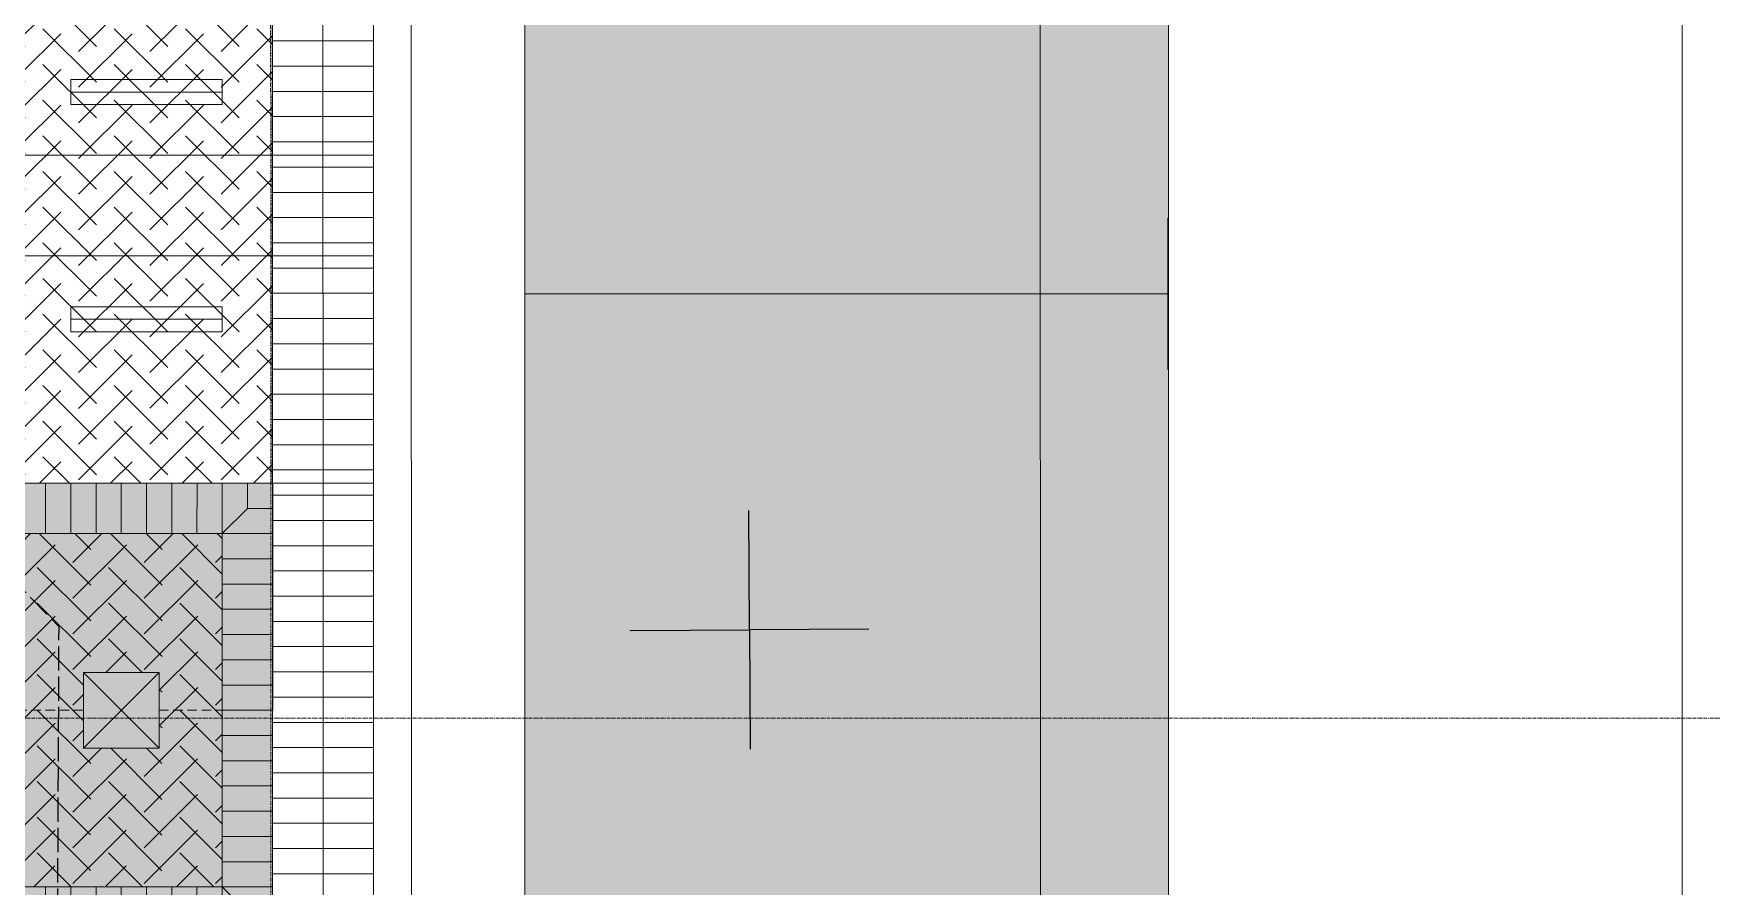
# Model space of a CAD drawing. Header units: inches. Extents: x 3268 to 7018, y 976 to 6708.
# Drawn here: x 6143 to 6409, y 2212.5 to 2347.7 of the extents above; entities that cross this region are included whole.
import ezdxf

# ---------------------------------------------------------------- set-up
doc = ezdxf.new("R2010")
doc.units = ezdxf.units.IN
doc.header["$MEASUREMENT"] = 0
for name, pattern in [('Double Dash 3_8_', [0.9999999999999999, 0.3749999999999999, -0.125, 0.125, -0.125, 0.125, -0.125]), ('Grid Line 1_2_', [0.8749999999999999, 0.4999999999999999, -0.125, 0.125, -0.125]), ('IMPORT-DASHED4', [2.25, 1.5, -0.7499999999999998]), ('IMPORT-EASEMENT2', [4.799999999999999, 3.839999999999999, -0.9599999999999999])]:
    doc.linetypes.add(name, pattern=pattern)
for name, color, linetype, lineweight in [('0-landscaping', 1, 'Continuous', 25), ('C-ANNO-5FT-PED-ZONE', 130, 'Continuous', 25), ('C-CURB-BACK', 40, 'Continuous', 13), ('C-CURB-FACE', 80, 'Continuous', 13), ('C-CURB-GUTR', 22, 'Continuous', 15), ('C-PRKG-MRKG', 130, 'Continuous', 25), ('C-PROP-LINE', 91, 'Double Dash 3_8_', 9), ('L-DROPOFF STUDIES-2', 120, 'Continuous', 15), ('L-MASK', 245, 'Continuous', 35), ('L-PVMT-ASPH', 140, 'Continuous', 15), ('L-PVMT-ASPH-HATC', 252, 'Continuous', 15), ('L-PVMT-BRCK-HATC', 252, 'Continuous', 15), ('L-PVMT-BRICK', 20, 'Continuous', 13), ('L-SITE-BIKE', 2, 'Continuous', 15), ('L-SITE-TREE-GRAT', 250, 'Continuous', 13), ('S-GRID', 1, 'Continuous', 9), ('site_dwg', 8, 'Continuous', 9)]:
    doc.layers.add(name, color=color, linetype=linetype, lineweight=lineweight)
doc.layers.add('NPLT', color=200, linetype='Continuous', lineweight=13, plot=False)

# ---------------------------------------------------------------- blocks, each defined once
blk = doc.blocks.new('site_dwg_dec1-V202-Overall Retail Plan Opt 2')
at = {"layer": '0-landscaping', "color": 213, "flags": 128}
for points in [[(-9.471346453594377, 8.319387126080981), (0, 0), (8.319387121136968, 9.471346451995485)], [(9.471346454440207, -8.31938712430201), (0, 0), (-8.319387122217448, -9.471346449256087)]]:
    blk.add_lwpolyline(points, dxfattribs=at)
blk = doc.blocks.new('site_dwg_b1-12649367-Overall Retail Plan Opt 2')
at = {"layer": 'L-PVMT-BRCK-HATC', "color": 53}
blk.add_line((0, -7.990953345783054), (0, 0), dxfattribs=at)
blk = doc.blocks.new('site_dwg_b2-12649368-Overall Retail Plan Opt 2')
at = {"layer": 'L-PVMT-BRCK-HATC', "color": 53}
blk.add_line((0, 0), (0, 7.990953347180038), dxfattribs=at)
blk = doc.blocks.new('site_dwg_bike-V275-Overall Retail Plan Opt 2')
at = {"layer": 'L-SITE-BIKE', "color": 53, "flags": 128}
blk.add_lwpolyline([(-24.00000000279396, -1.980000000447035), (0, -1.980000000447035), (0, 1.979999999050051), (-24.00000000279396, 1.979999999050051)], close=True, dxfattribs=at)
at = {"layer": 'NPLT', "color": 253}
for p, q in [((7.991948340143153, 25.979999999048), (-31.94235251938039, 25.97999999904732)), ((0, 0), (-24, 0)), ((-48.00000000000545, -25.98000000044976), (-31.95606501787938, -25.98000000044908)), ((-31.95606501787938, -25.98000000044908), (7.996681009771463, -25.98000000044976))]:
    blk.add_line(p, q, dxfattribs=at)
at = {"layer": 'NPLT', "color": 253, "flags": 128}
for points in [[(-31.94235251938039, 25.97999999904732), (-48.00000000838804, 25.979999999048), (-48.00000000838735, -25.98000000044908)], [(7.996681009771463, -25.98000000044976), (24.00000000278851, -25.98000000044908), (24.00000000278783, 25.979999999048), (7.991948340143153, 25.979999999048)]]:
    blk.add_lwpolyline(points, dxfattribs=at)
blk = doc.blocks.new('site_dwg_bike-V276-Overall Retail Plan Opt 2')
at = {"layer": 'L-SITE-BIKE', "color": 53, "flags": 128}
blk.add_lwpolyline([(-24.00000000279396, -1.980000000447035), (0, -1.980000000447035), (0, 1.979999999050051), (-24.00000000279396, 1.979999999050051)], close=True, dxfattribs=at)
at = {"layer": 'NPLT', "color": 253}
for p, q in [((7.995227332437479, 25.979999999048), (-31.951853088186, 25.979999999048)), ((0, 0), (-24, 0)), ((-48.00000000000545, -25.98000000044908), (-31.96556559029954, -25.98000000044976)), ((-31.96556559029954, -25.98000000044976), (7.999960002066472, -25.98000000044976))]:
    blk.add_line(p, q, dxfattribs=at)
at = {"layer": 'NPLT', "color": 253, "flags": 128}
for points in [[(-31.951853088186, 25.979999999048), (-48.00000000838735, 25.97999999904732), (-48.00000000838735, -25.98000000044908)], [(7.999960002066472, -25.98000000044976), (24.00000000278851, -25.98000000044976), (24.00000000278783, 25.97999999904732), (7.995227332437479, 25.979999999048)]]:
    blk.add_lwpolyline(points, dxfattribs=at)
blk = doc.blocks.new('site_dwg_tree_grate_pvr-V279-Overall Retail Plan Opt 2')
at = {"layer": 'L-MASK', "lineweight": 15}
blk.add_hatch(color=10, dxfattribs=at).paths.add_polyline_path([(-35.99999999999931, -4.774847184307872e-12), (36.00000000000136, 0.0657132932406057), (36.00000000000068, 47.99999999999454), (-35.99999999999863, 47.99999999999522), (-35.99999999999931, 0.00646107884608682)])
at = {"layer": 'L-PVMT-BRCK-HATC'}
h = blk.add_hatch(dxfattribs=at)
h.set_pattern_fill('FP_230', color=53, style=0, pattern_type=2)
h.set_pattern_definition([(135, (-28, 40), (-5.654025822367634, 4.440892098500626e-16), [11.995, -3.998]), (225, (-30.827, 42.827), (-5.654025822367634, -4.440892098500626e-16), [11.995, -3.998])])
h.paths.add_polyline_path([(-27.99999999627402, 8.000000000926546), (28.00000000186401, 8.000000000925864), (28.00000000186332, 39.99999999906321), (-28.00000000186196, 39.9999999990639)])
h.paths.add_polyline_path([(-6.000000005587252, 17.99999999999522), (-5.999999999998635, 29.99999999999522), (6.000000000000681, 29.99999999999454), (6.000000000000681, 17.99999999999522)])
at = {"layer": 'L-PVMT-BRCK-HATC', "color": 53}
for p, q in [((-24, 40.00000000186264), (-24, 47.99999999999999)), ((-19.99999999813735, 40.00000000046565), (-19.99999999813735, 47.99999999999999)), ((-16.00000000186264, 40.00000000046565), (-16.00000000186264, 47.99999999999999)), ((-12, 40.00000000046565), (-12, 47.99999999999999)), ((-7.999999998137354, 39.99999999906867), (-7.999999998137354, 47.99999999999999)), ((-4.000000001862644, 40.00000000046565), (-4.000000001862644, 47.99999999999999)), ((0, 39.99999999906867), (0, 47.99999999999999)), ((4.000000001862644, 40.00000000046565), (4.000000001862644, 47.99999999999999)), ((7.999999998137354, 39.99999999906867), (7.999999998137354, 47.99999999999999)), ((12, 40.00000000186264), (12, 47.99999999999999)), ((15.99999999627471, 39.99999999906867), (15.99999999627471, 47.99999999999999)), ((20.00000000372529, 40.00000000186264), (20.00000000372529, 47.99999999999999)), ((24, 39.99999999906867), (24, 47.99999999999999)), ((31.99999999813735, 44.00000000093132), (28.00000000186264, 40.00000000186264)), ((-28.00000001303851, 36.00000000139698), (-36.00000001117586, 36.00000000139698)), ((28.00000000186264, 35.99999999999999), (35.99050116064015, 35.99999999999999)), ((-28.00000001303851, 31.99999999953434), (-36.00000001117586, 31.99999999953434)), ((27.99999999627471, 32.00000000093132), (35.99155851730152, 32.00000000093132)), ((-28.00000001303851, 28.00000000046566), (-36.00000001117586, 28.00000000046566)), ((28.00000000186264, 28.00000000046566), (35.99261587396417, 28.00000000046566)), ((-28.00000001303851, 24), (-36.00000001117586, 24)), ((27.99999999627471, 24), (35.99367323062554, 24)), ((-28.00000001303851, 20.00000000093132), (-36.00000001117586, 20.00000000093132)), ((28.00000000186264, 20.00000000093132), (35.99473058728755, 20.00000000093132)), ((-28.00000001303851, 16.00000000046566), (-36.00000001117586, 16.00000000046566)), ((27.99999999627471, 15.99999999906868), (35.99578794394956, 15.99999999906868)), ((-28.00000001303851, 12), (-36.0000000167638, 12)), ((28.00000000186264, 12.00000000139698), (35.99684530061093, 12.00000000139698)), ((-24, 8.00000000093132), (-24, 0)), ((-19.99999999813735, 8.00000000093132), (-19.99999999813735, 0)), ((-16.00000000186264, 8.00000000093132), (-16.00000000186264, 0)), ((-12, 8.00000000093132), (-12, 0)), ((-7.999999998137354, 8.00000000093132), (-7.999999998137354, 0)), ((-4.000000001862644, 8.00000000093132), (-4.000000001862644, 0)), ((0, 8.00000000093132), (0, 0)), ((4.000000001862644, 8.00000000093132), (4.000000001862644, 0)), ((7.999999998137354, 8.00000000093132), (7.999999998137354, 0)), ((12, 8.00000000093132), (12, 0)), ((16.00000000186264, 8.00000000093132), (16.00000000186264, 0)), ((20.00000000372529, 8.00000000093132), (20.00000000372529, 0)), ((24, 7.999999999534338), (24, 0)), ((31.99999999254942, 3.999999987892806), (27.99999999068677, 7.999999991152435))]:
    blk.add_line(p, q, dxfattribs=at)
at = {"layer": 'L-PVMT-BRCK-HATC', "color": 53, "flags": 128}
for points in [[(-36.00000001117586, 44.00000000093132), (-32.00000001490115, 44.00000000093132), (-32.00000001490115, 47.99999999999999)], [(35.98944380406282, 40.00000000046088), (28.00000000186401, 40.00000000046088), (28.00000000186401, 48.0000000013922)], [(31.99999999813735, 47.99999999999999), (31.99999999813735, 44.00000000093132), (35.99999999999999, 44.00000000093132)], [(-32.00000001490115, 43.99999999953433), (-28.00000001303851, 40.00000000046565), (-36.00000001117586, 40.00000000046565)], [(35.99790265727392, 7.999999999528881), (28.00000000186332, 7.999999999528881), (28.00000000186332, 39.99999999906321), (-28.00000000186196, 39.9999999990639), (-28.00000000186128, 8.000000000927228), (28.00000000186401, 8.000000000925864), (28.00000000186332, -5.456968210637569e-12)], [(-32.00000000372528, 3.999999987892806), (-28.00000001303851, 8.00000000093132), (-36.00000001117586, 8.00000000093132)], [(-36.00000000558793, 3.999999987892806), (-32.00000000372528, 3.999999987892806), (-32.00000000372528, 0)], [(35.9989600139404, 3.999999985093381), (31.9999999925501, 3.999999985094064), (31.99999999255078, -1.257762960449327e-08)]]:
    blk.add_lwpolyline(points, dxfattribs=at)
for points in [[(-28.00000001303851, 47.99999999999999), (-28.00000001303851, 39.99999999906867)], [(-28.00000000745058, 0), (-28.00000000745058, 8.00000000093132)]]:
    blk.add_lwpolyline(points, close=True, dxfattribs=at)
at = {"layer": 'L-SITE-TREE-GRAT', "color": 253, "linetype": 'IMPORT-DASHED4'}
for p, q in [((0, 30), (0, 47.99999999860301)), ((36.00000000000136, 0.06569903631566375), (36.00000000000068, 39.99801013555042)), ((0, 18), (0, 0))]:
    blk.add_line(p, q, dxfattribs=at)
at = {"layer": 'L-SITE-TREE-GRAT', "color": 253}
blk.add_line((36.00000000000068, 39.99801013555042), (36.00000000000136, 0.06569903631566375), dxfattribs=at)
at = {"layer": 'L-SITE-TREE-GRAT', "color": 253, "linetype": 'IMPORT-DASHED4', "flags": 128}
blk.add_lwpolyline([(36.00000000000068, 39.99801013555042), (36.00000000000068, 47.99999999999454), (-35.99999999999863, 47.99999999999522), (-35.99999999999931, -4.774847184307872e-12), (36.00000000000136, -5.456968210637569e-12)], dxfattribs=at)
at = {"layer": 'L-SITE-TREE-GRAT', "color": 253, "flags": 128}
for points in [[(-35.99999999999863, 47.99999999999522), (36.00000000000068, 47.99999999999454), (36.00000000000068, 39.99801013555042)], [(36.00000000000136, -5.456968210637569e-12), (-35.99999999999931, -4.774847184307872e-12), (-35.99999999999863, 47.99999999999522)]]:
    blk.add_lwpolyline(points, dxfattribs=at)
blk.add_lwpolyline([(-6.000000005587935, 18), (5.999999999999999, 18), (5.999999999999999, 30), (-5.999999999999999, 30)], close=True, dxfattribs=at)
at = {"layer": 'NPLT', "color": 253}
for p, q in [((5.999999999999999, 30), (-6.000000005587935, 18)), ((-5.999999999999999, 30), (5.999999999999999, 18))]:
    blk.add_line(p, q, dxfattribs=at)
blk = doc.blocks.new('site_dwg-12440225-Overall Retail Plan Opt 2')
at = {"layer": 'L-PVMT-ASPH-HATC'}
blk.add_hatch(color=10, dxfattribs=at).paths.add_polyline_path([(24341044.38327832, 9814528.964547046), (24341093.65761111, 9815268.53663036), (24340984.99516852, 9815173.432731636), (24340949.35079796, 9814637.545389945)])
at = {"layer": 'L-PVMT-BRCK-HATC'}
h = blk.add_hatch(dxfattribs=at)
h.set_pattern_fill('FP_243', color=53, style=0, pattern_type=2)
h.set_pattern_definition([(221.193, (24341317.041, 9814247.679), (-0.3754035922997248, -5.641549445222338), [11.995, -3.998]), (311.193, (24341314.032, 9814245.046), (-0.375403592299723, -5.641549445222338), [11.995, -3.998])])
h.paths.add_polyline_path([(24340885.37561889, 9814880.85149119), (24340925.22180828, 9814878.200156435), (24340939.35290596, 9815089.728512174), (24340899.43232645, 9815092.395396294), (24340889.52870671, 9814943.352643183)])
at = {"layer": 'C-ANNO-5FT-PED-ZONE', "color": 213, "linetype": 'IMPORT-EASEMENT2', "flags": 128}
blk.add_lwpolyline([(24340893.31874154, 9815000.390094232), (24340875.24280314, 9814969.680232948), (24340869.40288803, 9814881.91431137), (24340889.92706264, 9814857.796588449), (24340874.40430799, 9814639.745099468), (24340880.50876207, 9814572.944626614), (24340840.03109242, 9813977.31996076), (24340325.92286136, 9814012.25790799), (24339613.96231484, 9814511.489359668), (24339580.94692304, 9814548.810405312), (24339508.80653985, 9814598.827990033), (24339413.85344962, 9814637.871009542), (24339307.74243177, 9814712.276758194), (24339284.12095693, 9814757.44003944), (24339211.89866129, 9814807.648620464), (24339161.49360283, 9814806.779157344), (24339151.81188077, 9814813.668659829), (24339093.9211708, 9814868.606214345), (24338859.11244131, 9815028.344299465), (24338618.62753263, 9815197.47491178), (24338556.48951734, 9815235.566259611)], dxfattribs=at)
at = {"layer": 'C-CURB-BACK', "color": 253, "flags": 128}
blk.add_lwpolyline([(24340996.12450985, 9814165.186093872), (24341019.78126821, 9814520.638449151), (24340924.74483489, 9814629.223808587), (24340961.72718171, 9815184.960962709), (24341070.27419435, 9815279.963834476)], dxfattribs=at)
at = {"layer": 'C-CURB-FACE', "color": 253, "flags": 128}
blk.add_lwpolyline([(24341002.11127121, 9814164.787736772), (24341025.92797948, 9814522.720225098), (24340930.89549913, 9814631.301067997), (24340967.54412166, 9815182.079644024), (24341076.17811927, 9815277.158647047), (24341116.89429274, 9815889.066939488), (24341021.81690816, 9815997.699088382), (24341058.66957467, 9816551.544166595), (24341167.38297264, 9816646.692660913), (24341221.2410353, 9817456.10553909), (24341126.16705172, 9817564.733802143), (24341144.50180949, 9817840.280086655), (24341252.99566881, 9817935.236436944), (24341272.95727364, 9818235.232003246)], dxfattribs=at)
at = {"layer": 'C-CURB-GUTR', "color": 53, "flags": 128}
blk.add_lwpolyline([(24341290.91755772, 9818234.03693194), (24341270.46093816, 9817926.60197239), (24341161.96707873, 9817831.645622002), (24341144.59125368, 9817571.013654312), (24341239.66204259, 9817462.389041374), (24341184.84824198, 9816638.058196282), (24341076.134844, 9816542.909701958), (24341040.272207, 9816003.943410328), (24341135.34959158, 9815895.311261427), (24341093.64338862, 9815268.524182511), (24340985.00939101, 9815173.445179485), (24340949.35079795, 9814637.545389948), (24341044.38327831, 9814528.964547042), (24341020.0715553, 9814163.592665464)], dxfattribs=at)
at = {"layer": 'C-PRKG-MRKG', "color": 213}
for p, q in [((24341068.15843887, 9814886.751425933), (24341069.75186727, 9814910.698471384)), ((24340967.18020991, 9814905.497019393), (24341068.95515308, 9814898.724948654))]:
    blk.add_line(p, q, dxfattribs=at)
at = {"layer": 'L-DROPOFF STUDIES-2', "color": 131}
blk.add_line((24341113.15014594, 9814335.232218469), (24341304.9774889, 9817218.134365832), dxfattribs=at)
at = {"layer": 'L-DROPOFF STUDIES-2', "color": 131, "flags": 128}
blk.add_lwpolyline([(24341101.9320885, 9814166.640184939), (24341109.54838987, 9814281.102759559), (24341014.96431977, 9814389.17126409), (24341198.68751569, 9817169.29961211), (24341308.09989649, 9817265.059874013), (24341320.6474603, 9817444.622004325), (24341237.59077942, 9817733.215844031)], dxfattribs=at)
at = {"layer": 'L-PVMT-ASPH', "color": 53}
blk.add_line((24341093.64426242, 9815268.5249843), (24341043.39248896, 9814514.086671058), dxfattribs=at)
at = {"layer": 'L-PVMT-BRCK-HATC', "color": 53, "flags": 128}
blk.add_lwpolyline([(24340899.43232645, 9815092.395396272), (24340939.35290596, 9815089.728512174), (24340925.22180828, 9814878.200156435), (24340885.37561889, 9814880.85149119), (24340899.43232645, 9815092.395396294)], dxfattribs=at)
at = {"layer": 'L-PVMT-BRICK', "color": 253, "flags": 128}
for points in [[(24340996.23584811, 9814407.849159349), (24341003.37655814, 9814515.08794076), (24340908.34010612, 9814623.673321549), (24340946.20790308, 9815192.747086309), (24341054.75702199, 9815287.751801524), (24341094.25579284, 9815881.407237887), (24340999.25292033, 9815989.954251857), (24341037.33064584, 9816562.210287202), (24341145.88132598, 9816657.216368398)], [(24341011.54930536, 9814517.897023834), (24340916.54247037, 9814626.44856522), (24340953.96650092, 9815188.853112977), (24341062.51560818, 9815283.857817996)]]:
    blk.add_lwpolyline(points, dxfattribs=at)
at = {"xscale": 1.5, "yscale": 1.5, "zscale": 1.5, "rotation": 37.81158375857705}
blk.add_blockref('site_dwg_dec1-V202-Overall Retail Plan Opt 2', (24340999.18217026, 9814849.959616816), dxfattribs=at)
for name, p, rotation in [('site_dwg_bike-V276-Overall Retail Plan Opt 2', (24340897.46496234, 9814942.164127836), 176.1931696308301), ('site_dwg_b2-12649368-Overall Retail Plan Opt 2', (24340937.91222586, 9814947.591070043), 86.19298513727485), ('site_dwg_b1-12649367-Overall Retail Plan Opt 2', (24340937.91222586, 9814947.591070043), 86.19298513727485), ('site_dwg_b2-12649368-Overall Retail Plan Opt 2', (24340937.64664161, 9814943.599896656), 86.19298513727485), ('site_dwg_b1-12649367-Overall Retail Plan Opt 2', (24340937.64664161, 9814943.599896656), 86.19298513727485), ('site_dwg_b2-12649368-Overall Retail Plan Opt 2', (24340937.38105736, 9814939.60872327), 86.19298513727485), ('site_dwg_b1-12649367-Overall Retail Plan Opt 2', (24340937.38105736, 9814939.60872327), 86.19298513727485), ('site_dwg_bike-V275-Overall Retail Plan Opt 2', (24340895.07481973, 9814906.243559664), 176.1931696308301), ('site_dwg_b2-12649368-Overall Retail Plan Opt 2', (24340937.11547311, 9814935.617549883), 86.19298513727485), ('site_dwg_b1-12649367-Overall Retail Plan Opt 2', (24340937.11547311, 9814935.617549883), 86.19298513727485), ('site_dwg_b2-12649368-Overall Retail Plan Opt 2', (24340936.84988885, 9814931.626376495), 86.19298513727485), ('site_dwg_b1-12649367-Overall Retail Plan Opt 2', (24340936.84988885, 9814931.626376495), 86.19298513727485), ('site_dwg_b2-12649368-Overall Retail Plan Opt 2', (24340936.5843046, 9814927.635203108), 86.19298513727485), ('site_dwg_b1-12649367-Overall Retail Plan Opt 2', (24340936.5843046, 9814927.635203108), 86.19298513727485), ('site_dwg_b2-12649368-Overall Retail Plan Opt 2', (24340936.31872035, 9814923.644029722), 86.19298513727485), ('site_dwg_b1-12649367-Overall Retail Plan Opt 2', (24340936.31872035, 9814923.644029722), 86.19298513727485), ('site_dwg_b2-12649368-Overall Retail Plan Opt 2', (24340936.0531361, 9814919.652856335), 86.19298513727485), ('site_dwg_b1-12649367-Overall Retail Plan Opt 2', (24340936.0531361, 9814919.652856335), 86.19298513727485), ('site_dwg_b2-12649368-Overall Retail Plan Opt 2', (24340935.78755184, 9814915.661682948), 86.19298513727485), ('site_dwg_b1-12649367-Overall Retail Plan Opt 2', (24340935.78755184, 9814915.661682948), 86.19298513727485), ('site_dwg_b2-12649368-Overall Retail Plan Opt 2', (24340935.52196759, 9814911.670509562), 86.19298513727485), ('site_dwg_b1-12649367-Overall Retail Plan Opt 2', (24340935.52196759, 9814911.670509562), 86.19298513727485), ('site_dwg_b2-12649368-Overall Retail Plan Opt 2', (24340935.25638334, 9814907.679336175), 86.19298513727485), ('site_dwg_b1-12649367-Overall Retail Plan Opt 2', (24340935.25638334, 9814907.679336175), 86.19298513727485), ('site_dwg_b2-12649368-Overall Retail Plan Opt 2', (24340934.99079908, 9814903.688162787), 86.19298513727485), ('site_dwg_b1-12649367-Overall Retail Plan Opt 2', (24340934.99079908, 9814903.688162787), 86.19298513727485), ('site_dwg_b2-12649368-Overall Retail Plan Opt 2', (24340934.72521483, 9814899.6969894), 86.19298513727485), ('site_dwg_b1-12649367-Overall Retail Plan Opt 2', (24340934.72521483, 9814899.6969894), 86.19298513727485), ('site_dwg_b2-12649368-Overall Retail Plan Opt 2', (24340934.45963058, 9814895.705816014), 86.19298513727485), ('site_dwg_b1-12649367-Overall Retail Plan Opt 2', (24340934.45963058, 9814895.705816014), 86.19298513727485), ('site_dwg_b2-12649368-Overall Retail Plan Opt 2', (24340934.19404633, 9814891.714642627), 86.19298513727485), ('site_dwg_b1-12649367-Overall Retail Plan Opt 2', (24340934.19404633, 9814891.714642627), 86.19298513727485), ('site_dwg_b2-12649368-Overall Retail Plan Opt 2', (24340933.92846207, 9814887.723469239), 86.19298513727485), ('site_dwg_b1-12649367-Overall Retail Plan Opt 2', (24340933.92846207, 9814887.723469239), 86.19298513727485), ('site_dwg_b2-12649368-Overall Retail Plan Opt 2', (24340933.66287782, 9814883.732295852), 86.19298513727485), ('site_dwg_b1-12649367-Overall Retail Plan Opt 2', (24340933.66287782, 9814883.732295852), 86.19298513727485), ('site_dwg_tree_grate_pvr-V279-Overall Retail Plan Opt 2', (24340922.88773906, 9814842.275841026), 86.17804898976385), ('site_dwg_b2-12649368-Overall Retail Plan Opt 2', (24340933.39729357, 9814879.741122466), 86.19298513727485), ('site_dwg_b1-12649367-Overall Retail Plan Opt 2', (24340933.39729357, 9814879.741122466), 86.19298513727485), ('site_dwg_b2-12649368-Overall Retail Plan Opt 2', (24340933.13170931, 9814875.749949079), 86.19298513727485), ('site_dwg_b1-12649367-Overall Retail Plan Opt 2', (24340933.13170931, 9814875.749949079), 86.19298513727485), ('site_dwg_b2-12649368-Overall Retail Plan Opt 2', (24340932.86612506, 9814871.75877569), 86.19298513727485), ('site_dwg_b1-12649367-Overall Retail Plan Opt 2', (24340932.86612506, 9814871.75877569), 86.19298513727485), ('site_dwg_b2-12649368-Overall Retail Plan Opt 2', (24340932.60054081, 9814867.767602304), 86.19298513727485), ('site_dwg_b1-12649367-Overall Retail Plan Opt 2', (24340932.60054081, 9814867.767602304), 86.19298513727485), ('site_dwg_b2-12649368-Overall Retail Plan Opt 2', (24340932.33495656, 9814863.776428917), 86.19298513727485), ('site_dwg_b1-12649367-Overall Retail Plan Opt 2', (24340932.33495656, 9814863.776428917), 86.19298513727485), ('site_dwg_b2-12649368-Overall Retail Plan Opt 2', (24340932.0693723, 9814859.78525553), 86.19298513727485), ('site_dwg_b1-12649367-Overall Retail Plan Opt 2', (24340932.0693723, 9814859.78525553), 86.19298513727485), ('site_dwg_b2-12649368-Overall Retail Plan Opt 2', (24340931.80378805, 9814855.794082142), 86.19298513727485), ('site_dwg_b1-12649367-Overall Retail Plan Opt 2', (24340931.80378805, 9814855.794082142), 86.19298513727485), ('site_dwg_b2-12649368-Overall Retail Plan Opt 2', (24340931.5382038, 9814851.802908758), 86.19298513727485), ('site_dwg_b1-12649367-Overall Retail Plan Opt 2', (24340931.5382038, 9814851.802908758), 86.19298513727485), ('site_dwg_b2-12649368-Overall Retail Plan Opt 2', (24340931.27261955, 9814847.811735371), 86.19298513727485), ('site_dwg_b1-12649367-Overall Retail Plan Opt 2', (24340931.27261955, 9814847.811735371), 86.19298513727485), ('site_dwg_b2-12649368-Overall Retail Plan Opt 2', (24340931.00703529, 9814843.820561983), 86.19298513727485), ('site_dwg_b1-12649367-Overall Retail Plan Opt 2', (24340931.00703529, 9814843.820561983), 86.19298513727485), ('site_dwg_b2-12649368-Overall Retail Plan Opt 2', (24340930.74145104, 9814839.829388596), 86.19298513727485), ('site_dwg_b1-12649367-Overall Retail Plan Opt 2', (24340930.74145104, 9814839.829388596), 86.19298513727485), ('site_dwg_b2-12649368-Overall Retail Plan Opt 2', (24340930.47586679, 9814835.83821521), 86.19298513727485), ('site_dwg_b1-12649367-Overall Retail Plan Opt 2', (24340930.47586679, 9814835.83821521), 86.19298513727485), ('site_dwg_b2-12649368-Overall Retail Plan Opt 2', (24340930.21028253, 9814831.847041823), 86.19298513727485), ('site_dwg_b1-12649367-Overall Retail Plan Opt 2', (24340930.21028253, 9814831.847041823), 86.19298513727485), ('site_dwg_b2-12649368-Overall Retail Plan Opt 2', (24340929.94469828, 9814827.855868435), 86.19298513727485), ('site_dwg_b1-12649367-Overall Retail Plan Opt 2', (24340929.94469828, 9814827.855868435), 86.19298513727485), ('site_dwg_b2-12649368-Overall Retail Plan Opt 2', (24340929.67911403, 9814823.864695048), 86.19298513727485), ('site_dwg_b1-12649367-Overall Retail Plan Opt 2', (24340929.67911403, 9814823.864695048), 86.19298513727485), ('site_dwg_b2-12649368-Overall Retail Plan Opt 2', (24340929.41352978, 9814819.873521661), 86.19298513727485), ('site_dwg_b1-12649367-Overall Retail Plan Opt 2', (24340929.41352978, 9814819.873521661), 86.19298513727485), ('site_dwg_b2-12649368-Overall Retail Plan Opt 2', (24340929.14794552, 9814815.882348275), 86.19298513727485), ('site_dwg_b1-12649367-Overall Retail Plan Opt 2', (24340929.14794552, 9814815.882348275), 86.19298513727485)]:
    blk.add_blockref(name, p, dxfattribs=dict(rotation=rotation))
blk = doc.blocks.new('Family - ___-10568875-Overall Retail Plan Opt 2')
at = {"layer": 'C-PROP-LINE'}
blk.add_line((6180.76803556933, 1586.394121063111), (6179.703012037937, 5353.433970507014), dxfattribs=at)

msp = doc.modelspace()

# ---------------------------------------------------------------- linework, layer by layer
at = {"layer": 'S-GRID', "linetype": 'Grid Line 1_2_'}
msp.add_line((6493.236018851901, 2239.148582565573), (3735.343510317572, 2239.148582565581), dxfattribs=at)

# ---------------------------------------------------------------- block references
at = {"layer": 'C-PROP-LINE'}
msp.add_blockref('Family - ___-10568875-Overall Retail Plan Opt 2', (0, 0), dxfattribs=at)
at = {"layer": 'site_dwg', "color": 53, "lineweight": 15, "rotation": 3.810000000000009}
msp.add_blockref('site_dwg-12440225-Overall Retail Plan Opt 2', (-23628768.691637, -11408316.78144797), dxfattribs=at)

doc.saveas('drawing.dxf')
